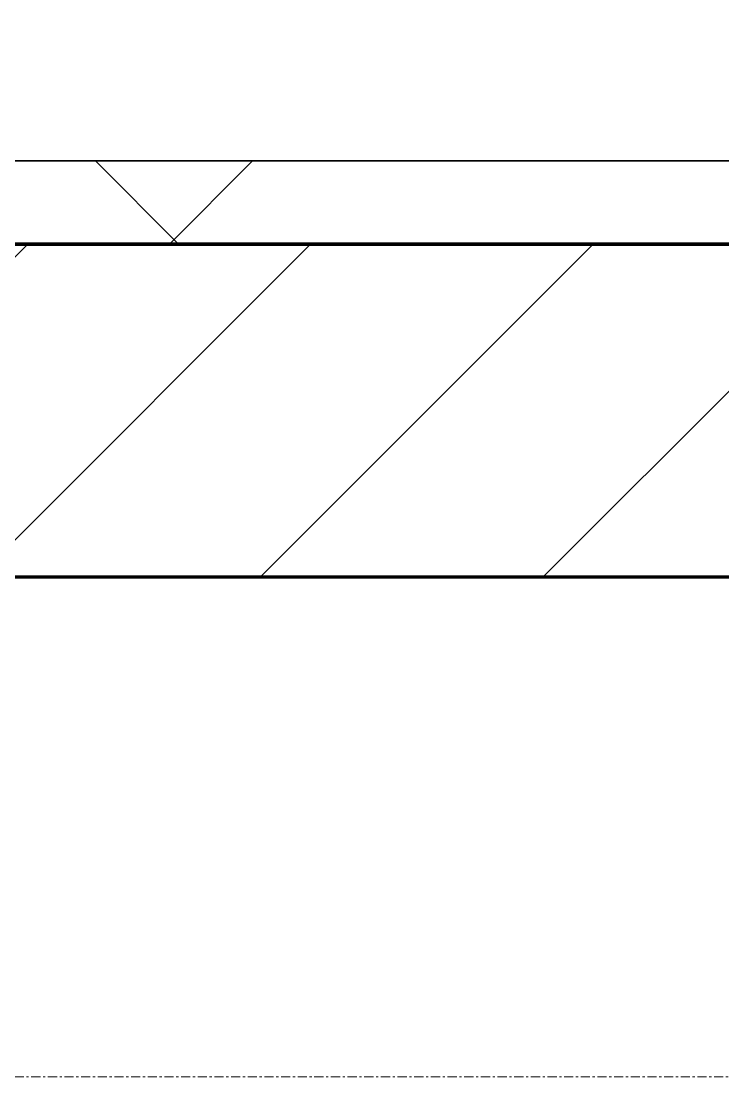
# Model space of a CAD drawing. Header units: millimetres. Extents: x -853432 to -773672, y -18171 to 22484.
# Drawn here: x -794314 to -793893, y -4321 to -3687 of the extents above; entities that cross this region are included whole.
import ezdxf
from ezdxf.xclip import XClip

# ---------------------------------------------------------------- set-up
doc = ezdxf.new("R2010")
doc.units = ezdxf.units.MM
doc.header["$XCLIPFRAME"] = 0
doc.linetypes.add('DPA_Grid _ Level 100', pattern=[10, 5.5, -1.6, 1.3, -1.6])
for name, color, linetype, lineweight in [('A-GLAZ-CURT', 2, 'Continuous', 9), ('A-WALL', 5, 'Continuous', 35), ('A-WALL-FNSH', 2, 'Continuous', 35), ('A-WALL-PATT', 1, 'Continuous', 35), ('S-GRID', 251, 'Continuous', 9)]:
    doc.layers.add(name, color=color, linetype=linetype, lineweight=lineweight)
doc.layers.add('A11_ALU.SOLID SHEET', color=2, linetype='Continuous')

# ---------------------------------------------------------------- blocks, each defined once
blk = doc.blocks.new('*U2464')
at = {"layer": 'S-GRID', "linetype": 'DPA_Grid _ Level 100'}
blk.add_line((57000, -7900), (-16649.52, -7900), dxfattribs=at)
blk = doc.blocks.new('PPLS-PP19_Custom Tile Pattern - Custom Tile Pattern-V154-4251-01 ENLARGED CONCOURSE LEVEL - REFLECTED CEILING PLAN - SHEET 2')
at = {"layer": 'A-GLAZ-CURT'}
for p, q in [((-300, 0), (300, 0)), ((300, 0), (-300, 0)), ((195.99, 0), (213.31, 0)), ((213.31, 0), (195.99, 0)), ((230.06, 0), (300, 0)), ((-300, -50), (300, -50)), ((300, -50), (-300, -50))]:
    blk.add_line(p, q, dxfattribs=at)
for points, knots in [([(168.37, 0), (167.68, 0), (162.47, 0), (147.02, 0), (109.77, 0), (76.86, 0), (57.82, 0), (46.51, 0), (41.18, 0), (36.02, 0), (35.54, 0), (35.54, 0)], [-543.375029, -543.375029, -543.375029, -543.375029, -530.793311, -458.593899, -401.860199, -357.622665, -341.267687, -334.000314, -326.15566, -319.318397, -317.489778, -317.489778, -317.489778, -317.489778]), ([(94.4, 0), (94.4, 0), (94.64, 0), (99.11, 0), (108.97, 0), (120.79, 0), (139.94, 0), (163.31, 0), (185.23, 0), (193.62, 0), (194.69, 0), (194.79, 0)], [-2348.345796, -2348.345796, -2348.345796, -2348.345796, -2310.419338, -2233.599744, -2052.234781, -1843.028543, -1530.39897, -1095.004608, -529.74427, -295.064701, -265.121568, -265.121568, -265.121568, -265.121568]), ([(193.8, 0), (193.33, 0), (190.11, 0), (183.13, 0), (171, 0), (161.95, 0), (161.28, 0), (158.35, 0), (157.85, 0), (157.77, 0)], [-11665.349007, -11665.349007, -11665.349007, -11665.349007, -11565.880756, -11105.624034, -10839.086983, -10768.332124, -10666.779182, -10580.760289, -10550.278881, -10550.278881, -10550.278881, -10550.278881]), ([(261.57, 0), (260.91, 0), (241.38, 0), (207.11, 0), (177.41, 0), (159.34, 0), (158.33, 0), (158.3, 0)], [-246.705498, -246.705498, -246.705498, -246.705498, -244.693688, -187.987675, -143.776725, -129.632772, -123.352749, -123.352749, -123.352749, -123.352749]), ([(159.07, 0), (159.13, 0), (160.84, 0), (165.21, 0), (174.15, 0), (185.98, 0), (208.82, 0), (219.42, 0), (230.06, 0)], [-115.643202, -115.643202, -115.643202, -115.643202, -114.681583, -87.660824, -65.295536, -41.623857, -24.459831, 0, 0, 0, 0]), ([(162.75, 0), (165.4, 0), (170.91, 0), (172.61, 0), (172.61, 0)], [-111.264224, -111.264224, -111.264224, -111.264224, -56.742688, -19.085662, -19.085662, -19.085662, -19.085662]), ([(247.1, 0), (246.76, 0), (245.04, 0), (238.34, 0), (226.56, 0), (221.1, 0), (200.27, 0), (182.99, 0), (174.27, 0), (169.67, 0), (168.99, 0)], [-9649.085549, -9649.085549, -9649.085549, -9649.085549, -9581.591397, -9406.094246, -9221.510254, -9016.44624, -8717.832359, -8253.978395, -8152.463617, -8069.855175, -8069.855175, -8069.855175, -8069.855175]), ([(215.22, 0), (214.62, 0), (210.55, 0), (203.98, 0), (187.54, 0), (175.3, 0), (169.49, 0)], [-203.825446, -203.825446, -203.825446, -203.825446, -198.527383, -184.406837, -162.427601, -142.916156, -142.916156, -142.916156, -142.916156]), ([(171.51, 0), (176.48, 0), (193.23, 0), (201.73, 0), (208.81, 0), (213.9, 0), (241.96, 0), (266.73, 0), (281.71, 0), (291.71, 0), (296.52, 0), (297.86, 0), (298.09, 0)], [-7971.819559, -7971.819559, -7971.819559, -7971.819559, -7784.112253, -7606.717214, -7289.299508, -7042.621073, -6582.165592, -6068.460911, -5766.029927, -5566.724884, -5280.360606, -5199.253518, -5199.253518, -5199.253518, -5199.253518]), ([(172.07, 0), (177.66, 0), (187.87, 0), (201.08, 0), (207.47, 0), (213.96, 0), (215.11, 0)], [-255.364076, -255.364076, -255.364076, -255.364076, -237.955587, -223.92608, -215.862851, -208.75215, -208.75215, -208.75215, -208.75215]), ([(261.77, 0), (248.53, 0), (229.97, 0), (219.94, 0), (219.02, 0)], [-11859.829775, -11859.829775, -11859.829775, -11859.829775, -11162.864862, -10856.732305, -10856.732305, -10856.732305, -10856.732305]), ([(219.9, 0), (220.86, 0), (227.84, 0), (242.06, 0), (246.54, 0), (246.96, 0)], [-10670.940496, -10670.940496, -10670.940496, -10670.940496, -10511.382485, -9925.173265, -9834.877357, -9834.877357, -9834.877357, -9834.877357]), ([(300, 0), (288.22, 0), (275.74, 0), (263.36, 0), (262.84, 0)], [-12528.858583, -12528.858583, -12528.858583, -12528.858583, -11905.454923, -11878.587253, -11878.587253, -11878.587253, -11878.587253]), ([(284.76, 0), (284.76, 0), (285.09, 0), (287.47, 0), (293.59, 0), (297.76, 0), (300, 0)], [-4110.630118, -4110.630118, -4110.630118, -4110.630118, -4053.389046, -3959.664717, -3862.421465, -3746.95702, -3746.95702, -3746.95702, -3746.95702]), ([(297.38, 0), (295.84, 0), (291.62, 0), (285.38, 0), (284.87, 0)], [-4803.172655, -4803.172655, -4803.172655, -4803.172655, -4358.271401, -4143.037883, -4143.037883, -4143.037883, -4143.037883])]:
    blk.add_open_spline(points, degree=3, knots=knots, dxfattribs=at)
for points in [[(168.74, 0), (168.74, 0), (169.81, 0), (171.51, 0)], [(195.11, 0), (194.91, 0), (194.44, 0), (193.8, 0)], [(300, 0), (287.26, 0), (274.53, 0), (261.78, 0)]]:
    blk.add_open_spline(points, degree=3, dxfattribs=at)
blk = doc.blocks.new('PPLS-PP19_Custom Tile Pattern - Custom Tile Pattern-V155-4251-01 ENLARGED CONCOURSE LEVEL - REFLECTED CEILING PLAN - SHEET 2')
at = {"layer": 'A-GLAZ-CURT'}
for p, q in [((-300, 0), (300, 0)), ((300, 0), (-300, 0)), ((-293.07, 0), (-275.75, 0)), ((-275.75, 0), (-293.07, 0)), ((-222.32, 0), (-205, 0)), ((-205, 0), (-222.32, 0)), ((-300, -50), (300, -50)), ((300, -50), (-300, -50))]:
    blk.add_line(p, q, dxfattribs=at)
at = {"layer": 'A-GLAZ-CURT', "flags": 128}
for points in [[(-300, 0), (-291.56, 0), (-283.3, 0), (-275.2, 0), (-267.26, 0), (-259.45, 0), (-251.77, 0), (-244.2, 0), (-236.74, 0), (-229.36, 0), (-222.06, 0), (-214.83, 0), (-207.71, 0), (-200.76, 0)], [(-125.17, 0), (-128.55, 0), (-134.16, 0), (-140.03, 0), (-145.5, 0), (-150.63, 0), (-155.53, 0), (-160.27, 0), (-164.95, 0), (-169.65, 0), (-174.47, 0), (-179.49, 0), (-184.81, 0), (-190.44, 0), (-196.37, 0), (-202.58, 0), (-209.04, 0), (-215.73, 0), (-222.63, 0), (-229.72, 0), (-236.97, 0), (-244.39, 0), (-251.96, 0), (-259.67, 0), (-267.51, 0), (-275.48, 0), (-283.55, 0), (-291.73, 0), (-300, 0)], [(-200.33, 0), (-194.02, 0), (-187.54, 0), (-181.38, 0), (-175.58, 0), (-170.25, 0), (-165.64, 0), (-162.01, 0), (-159.53, 0), (-157.46, 0), (-154.52, 0), (-149.42, 0), (-141.84, 0), (-132.81, 0), (-126.08, 0)]]:
    blk.add_lwpolyline(points, dxfattribs=at)
at = {"layer": 'A-GLAZ-CURT'}
for points, knots in [([(-300, 0), (-284.65, 0), (-248.05, 0), (-217.53, 0), (-201.12, 0)], [-5323.127839, -5323.127839, -5323.127839, -5323.127839, -4502.809032, -3326.954899, -3326.954899, -3326.954899, -3326.954899]), ([(-132.08, 0), (-133, 0), (-156.72, 0), (-202.69, 0), (-262.56, 0), (-294.48, 0), (-300, 0)], [-17217.297136, -17217.297136, -17217.297136, -17217.297136, -17136.203329, -15131.813646, -13729.592194, -13439.944408, -13439.944408, -13439.944408, -13439.944408]), ([(-137.88, 0), (-140.56, 0), (-147.66, 0), (-147.69, 0), (-158.72, 0), (-174.02, 0), (-185.59, 0), (-209.77, 0), (-232.01, 0), (-255.22, 0), (-262.59, 0), (-264.9, 0), (-265.4, 0)], [-3187.727384, -3187.727384, -3187.727384, -3187.727384, -2919.378265, -2477.344047, -2237.412286, -2029.680487, -1755.085331, -1400.429864, -858.079193, -543.655514, -208.940337, 0, 0, 0, 0]), ([(-258.6, 0), (-257.91, 0), (-254.26, 0), (-241.25, 0), (-225.99, 0), (-213.1, 0), (-205.3, 0), (-201.28, 0), (-200.33, 0)], [-5722.54675, -5722.54675, -5722.54675, -5722.54675, -5657.471696, -5413.335975, -5017.494783, -4832.723979, -4666.091899, -4614.202063, -4614.202063, -4614.202063, -4614.202063]), ([(-200.66, 0), (-207.98, 0), (-217.77, 0), (-231.26, 0), (-233.46, 0), (-234, 0)], [-1365.823924, -1365.823924, -1365.823924, -1365.823924, -978.033455, -846.069444, -682.911962, -682.911962, -682.911962, -682.911962]), ([(-233.49, 0), (-233.44, 0), (-232.38, 0), (-230.74, 0), (-225.3, 0), (-223.63, 0)], [-455.274641, -455.274641, -455.274641, -455.274641, -440.605512, -119.536984, 0, 0, 0, 0]), ([(-223.63, 0), (-219.39, 0), (-206.17, 0), (-188.58, 0), (-169.02, 0), (-152.12, 0), (-138.75, 0), (-132.64, 0), (-131.37, 0)], [-5463.295695, -5463.295695, -5463.295695, -5463.295695, -5161.076232, -4739.070012, -4465.409639, -4149.119819, -3839.893365, -3749.431079, -3749.431079, -3749.431079, -3749.431079]), ([(-133.82, 0), (-135.51, 0), (-137.8, 0), (-149.31, 0), (-162.01, 0), (-177.91, 0), (-191.99, 0), (-199.38, 0), (-200.34, 0)], [-2731.647847, -2731.647847, -2731.647847, -2731.647847, -2418.507304, -2308.929706, -2113.765672, -1763.376603, -1422.553702, -1371.604589, -1371.604589, -1371.604589, -1371.604589]), ([(-200.32, 0), (-191.88, 0), (-166.05, 0), (-143.81, 0), (-131.37, 0)], [-3307.822747, -3307.822747, -3307.822747, -3307.822747, -2700.551212, -1353.007083, -1353.007083, -1353.007083, -1353.007083]), ([(-200.04, 0), (-195.33, 0), (-184.82, 0), (-171.77, 0), (-158.7, 0), (-157.22, 0)], [-4608.762483, -4608.762483, -4608.762483, -4608.762483, -4349.945572, -4000.813434, -3840.635403, -3840.635403, -3840.635403, -3840.635403]), ([(-152.35, 0), (-151.03, 0), (-147.71, 0), (-143.57, 0), (-138.62, 0)], [-3494.978217, -3494.978217, -3494.978217, -3494.978217, -3371.022232, -3227.460399, -3227.460399, -3227.460399, -3227.460399]), ([(-118.78, 0), (-121.86, 0), (-126.28, 0), (-136.96, 0), (-147.46, 0), (-150.03, 0), (-150.57, 0)], [-5938.474035, -5938.474035, -5938.474035, -5938.474035, -5700.061948, -5508.838257, -5298.784692, -5196.16478, -5196.16478, -5196.16478, -5196.16478]), ([(-150.34, 0), (-150.07, 0), (-147.75, 0), (-143.47, 0), (-134.98, 0), (-131.56, 0)], [-4948.728362, -4948.728362, -4948.728362, -4948.728362, -4883.323924, -4440.880425, -4206.419108, -4206.419108, -4206.419108, -4206.419108]), ([(-26.75, 0), (-27.82, 0), (-36.18, 0), (-53.55, 0), (-78.2, 0), (-110.94, 0), (-130.52, 0), (-147.74, 0), (-149.07, 0)], [-8718.362214, -8718.362214, -8718.362214, -8718.362214, -8532.293389, -8073.216054, -7508.296369, -7004.680444, -6449.282163, -6277.220794, -6277.220794, -6277.220794, -6277.220794]), ([(-148.23, 0), (-146.94, 0), (-140.15, 0), (-137.28, 0), (-134.43, 0), (-131.95, 0), (-131.75, 0)], [-6162.058746, -6162.058746, -6162.058746, -6162.058746, -6017.569127, -5560.701257, -5364.112219, -5347.262158, -5347.262158, -5347.262158, -5347.262158]), ([(-86.16, 0), (-91.37, 0), (-104.13, 0), (-122.65, 0), (-139.03, 0), (-146.11, 0), (-146.95, 0)], [-1681.3698, -1681.3698, -1681.3698, -1681.3698, -1374.161226, -945.742622, -741.901385, -489.130243, -489.130243, -489.130243, -489.130243]), ([(-146.69, 0), (-146.59, 0), (-145.49, 0), (-139.09, 0), (-133.87, 0), (-131.37, 0)], [-420.34245, -420.34245, -420.34245, -420.34245, -406.956646, -290.263673, -145.891808, -145.891808, -145.891808, -145.891808]), ([(-132.14, 0), (-133.01, 0), (-133.62, 0), (-134.09, 0), (-134.15, 0)], [-8393.731839, -8393.731839, -8393.731839, -8393.731839, -8266.114998, -8246.473386, -8246.473386, -8246.473386, -8246.473386]), ([(-120.13, 0), (-120.14, 0), (-120.24, 0), (-121.3, 0), (-129.25, 0), (-133.82, 0)], [-2933.992132, -2933.992132, -2933.992132, -2933.992132, -2920.575025, -2840.280255, -2731.647847, -2731.647847, -2731.647847, -2731.647847]), ([(-131.4, 0), (-129.23, 0), (-122.69, 0), (-107.3, 0), (-90.42, 0), (-75.26, 0), (-68.41, 0), (-65.12, 0), (-63.63, 0)], [-4202.898112, -4202.898112, -4202.898112, -4202.898112, -4054.690705, -3793.097032, -3402.597032, -3144.956779, -3050.982048, -2969.237017, -2969.237017, -2969.237017, -2969.237017]), ([(-72.93, 0), (-75.51, 0), (-90.75, 0), (-112.26, 0), (-131.39, 0)], [-19442.345229, -19442.345229, -19442.345229, -19442.345229, -18935.241197, -17237.785723, -17237.785723, -17237.785723, -17237.785723]), ([(-131.12, 0), (-129.78, 0), (-126.57, 0), (-124.19, 0), (-123.43, 0), (-123.28, 0)], [-3743.369272, -3743.369272, -3743.369272, -3743.369272, -3647.167523, -3488.92562, -3439.852845, -3439.852845, -3439.852845, -3439.852845]), ([(-130.93, 0), (-130.57, 0), (-127.62, 0), (-117.33, 0), (-92.04, 0), (-74.69, 0), (-65.13, 0), (-62.35, 0)], [-7362.922666, -7362.922666, -7362.922666, -7362.922666, -7293.749979, -6839.55839, -6236.997189, -5713.340575, -5203.623194, -5203.623194, -5203.623194, -5203.623194]), ([(-130.76, 0), (-127.75, 0), (-120.24, 0), (-110.8, 0), (-99.5, 0), (-91.46, 0)], [-1330.78196, -1330.78196, -1330.78196, -1330.78196, -1002.059161, -460.363443, 0, 0, 0, 0]), ([(-113.43, 0), (-113.44, 0), (-113.96, 0), (-119.73, 0), (-125.43, 0), (-127.03, 0), (-127.41, 0)], [-328.499627, -328.499627, -328.499627, -328.499627, -282.672656, -98.539552, -24.539552, 0, 0, 0, 0]), ([(-126.5, 0), (-122.44, 0), (-108.71, 0), (-86.68, 0), (-69.05, 0), (-62.43, 0), (-62.39, 0)], [-5231.017328, -5231.017328, -5231.017328, -5231.017328, -4994.692869, -4542.524482, -4008.285538, -4004.838753, -4004.838753, -4004.838753, -4004.838753]), ([(-125.15, 0), (-124.93, 0), (-121.96, 0), (-113.01, 0), (-98.9, 0), (-85.29, 0), (-71.67, 0), (-65.93, 0), (-65.07, 0)], [-3362.7396, -3362.7396, -3362.7396, -3362.7396, -3342.215224, -3074.362186, -2902.289527, -2605.247022, -2322.099534, -2241.8264, -2241.8264, -2241.8264, -2241.8264]), ([(-122.08, 0), (-122.01, 0), (-121.69, 0), (-121.2, 0), (-120.88, 0)], [-3136.336417, -3136.336417, -3136.336417, -3136.336417, -3110.304437, -3035.164275, -3035.164275, -3035.164275, -3035.164275]), ([(-36.33, 0), (-36.43, 0), (-37.27, 0), (-45.02, 0), (-46.13, 0), (-60.59, 0), (-81.23, 0), (-99.51, 0), (-114.02, 0), (-117.28, 0), (-118.78, 0)], [-1855.773136, -1855.773136, -1855.773136, -1855.773136, -1810.870157, -1672.078046, -1405.135169, -1060.00838, -740.068933, -229.489605, -116.330425, 0, 0, 0, 0]), ([(-117.74, 0), (-117.19, 0), (-114.78, 0), (-113.43, 0), (-113.43, 0)], [-821.249067, -821.249067, -821.249067, -821.249067, -394.672656, -330.879064, -330.879064, -330.879064, -330.879064]), ([(-62.45, 0), (-68.98, 0), (-85.85, 0), (-107.61, 0), (-116.56, 0), (-117.56, 0)], [-2788.795608, -2788.795608, -2788.795608, -2788.795608, -2193.204658, -1433.981041, -985.49888, -985.49888, -985.49888, -985.49888]), ([(-115.82, 0), (-114.96, 0), (-110.41, 0), (-96.78, 0), (-79.55, 0), (-68.28, 0), (-62.72, 0)], [-5724.064692, -5724.064692, -5724.064692, -5724.064692, -5430.283136, -5103.229623, -4799.173296, -4506.178587, -4506.178587, -4506.178587, -4506.178587]), ([(5.95, 0), (4.97, 0), (0.98, 0), (-12.23, 0), (-25.64, 0), (-40, 0), (-56.24, 0), (-75.59, 0), (-94, 0), (-112.01, 0), (-114.94, 0), (-115.63, 0)], [-2801.138041, -2801.138041, -2801.138041, -2801.138041, -2720.818881, -2518.50168, -2125.455881, -1792.521578, -1466.981642, -1208.454564, -789.402658, -501.969187, -243.577221, -243.577221, -243.577221, -243.577221]), ([(-91.46, 0), (-90.09, 0), (-84.7, 0), (-77.43, 0), (-72.73, 0), (-72.64, 0), (-72.64, 0)], [-19832.387487, -19832.387487, -19832.387487, -19832.387487, -19753.885894, -19541.04734, -19478.625389, -19471.062469, -19471.062469, -19471.062469, -19471.062469]), ([(-63.96, 0), (-64.13, 0), (-72.5, 0), (-80.63, 0), (-86.16, 0)], [-2171.769325, -2171.769325, -2171.769325, -2171.769325, -2007.031671, -1681.3698, -1681.3698, -1681.3698, -1681.3698]), ([(-29.03, 0), (-33.97, 0), (-43.74, 0), (-56.37, 0), (-71.66, 0), (-77.83, 0), (-82.66, 0), (-83.28, 0), (-83.28, 0)], [-2680.714891, -2680.714891, -2680.714891, -2680.714891, -2413.671296, -2161.752162, -2006.592567, -1646.621388, -1424.436217, -1393.971743, -1393.971743, -1393.971743, -1393.971743]), ([(-83.28, 0), (-83.28, 0), (-82.91, 0), (-76.14, 0), (-69.08, 0), (-64.02, 0), (-62.43, 0)], [-1393.4169, -1393.4169, -1393.4169, -1393.4169, -1353.722004, -1274.333717, -1073.56893, -977.380285, -977.380285, -977.380285, -977.380285]), ([(-66.39, 0), (-66.39, 0), (-65.06, 0), (-63.35, 0), (-62.48, 0)], [-2493.31794, -2493.31794, -2493.31794, -2493.31794, -2315.303971, -2165.127672, -2165.127672, -2165.127672, -2165.127672]), ([(31.18, 0), (25.97, 0), (11.99, 0), (-16.92, 0), (-47.42, 0), (-65.77, 0), (-66.37, 0), (-66.38, 0)], [-4496.803627, -4496.803627, -4496.803627, -4496.803627, -4222.080604, -3745.412743, -2981.410125, -2542.574734, -2498.224237, -2498.224237, -2498.224237, -2498.224237]), ([(-63.63, 0), (-61.49, 0), (-57.39, 0), (-54.49, 0), (-45.2, 0), (-40.79, 0), (-40.46, 0), (-40.44, 0)], [-2969.237017, -2969.237017, -2969.237017, -2969.237017, -2851.217951, -2734.127174, -2474.780881, -2410.990208, -2350.645972, -2350.645972, -2350.645972, -2350.645972]), ([(-62.45, 0), (-60.4, 0), (-51.86, 0), (-34.42, 0), (-29.82, 0), (-29.19, 0)], [-2163.765614, -2163.765614, -2163.765614, -2163.765614, -1809.437387, -963.711516, -666.19313, -666.19313, -666.19313, -666.19313]), ([(-62.45, 0), (-54.17, 0), (-36.68, 0), (-12.78, 0), (4.23, 0), (9.64, 0), (10.14, 0), (10.18, 0)], [-4501.555214, -4501.555214, -4501.555214, -4501.555214, -4065.652676, -3589.737505, -3285.047089, -3066.359526, -3044.715262, -3044.715262, -3044.715262, -3044.715262]), ([(-36.62, 0), (-36.62, 0), (-40.35, 0), (-44.32, 0), (-53.7, 0), (-61.78, 0), (-62.33, 0)], [-4069.478503, -4069.478503, -4069.478503, -4069.478503, -3858.647035, -3538.256648, -2842.901703, -2792.246826, -2792.246826, -2792.246826, -2792.246826]), ([(-61.82, 0), (-56.69, 0), (-46.86, 0), (-36.49, 0), (-33.57, 0), (-29.94, 0), (-28.57, 0)], [-965.057361, -965.057361, -965.057361, -965.057361, -651.549973, -296.515819, -83.513472, 0, 0, 0, 0]), ([(-61.69, 0), (-58.18, 0), (-54.2, 0), (-48.53, 0), (-30.79, 0), (-18.03, 0), (8.61, 0), (15.02, 0), (22.91, 0), (31, 0), (39.04, 0), (51.19, 0), (58.74, 0), (61.34, 0), (61.45, 0)], [-3985.537012, -3985.537012, -3985.537012, -3985.537012, -3689.699207, -3546.54457, -3315.260113, -2864.387349, -2439.246196, -2084.094819, -1956.422387, -1818.904206, -1645.594513, -1443.202566, -1228.752106, -1120.932285, -1120.932285, -1120.932285, -1120.932285]), ([(-61.59, 0), (-61.53, 0), (-60.85, 0), (-60.36, 0), (-59.97, 0)], [-5154.045866, -5154.045866, -5154.045866, -5154.045866, -5140.470607, -5006.787413, -5006.787413, -5006.787413, -5006.787413]), ([(-58.83, 0), (-58.37, 0), (-57.29, 0), (-54.23, 0), (-46.33, 0), (-42.62, 0), (-41.76, 0)], [-4859.52896, -4859.52896, -4859.52896, -4859.52896, -4680.891996, -4469.85053, -4321.566175, -4270.495146, -4270.495146, -4270.495146, -4270.495146]), ([(-51.83, 0), (-51.83, 0), (-51.78, 0), (-47.4, 0), (-46.01, 0), (-40.22, 0), (-36.78, 0)], [-632.814994, -632.814994, -632.814994, -632.814994, -627.965721, -508.377888, -260.442412, 0, 0, 0, 0]), ([(76.63, 0), (74.8, 0), (67.65, 0), (53.52, 0), (37, 0), (24.07, 0), (12.82, 0), (-2.9, 0), (-20.62, 0), (-32.81, 0), (-44.85, 0), (-51.43, 0), (-51.79, 0)], [-3095.572228, -3095.572228, -3095.572228, -3095.572228, -2950.589685, -2634.532728, -2313.748533, -2106.613311, -1925.670641, -1617.263037, -1290.787923, -1039.307308, -819.71621, -644.910881, -644.910881, -644.910881, -644.910881]), ([(-41.76, 0), (-39.9, 0), (-37.72, 0), (-36.92, 0), (-36.77, 0)], [-4270.495146, -4270.495146, -4270.495146, -4270.495146, -4161.040818, -4106.245333, -4106.245333, -4106.245333, -4106.245333]), ([(-36.78, 0), (-32.43, 0), (-19.22, 0), (8.83, 0), (43.36, 0), (70.92, 0), (82.12, 0), (83.66, 0)], [-6191.144455, -6191.144455, -6191.144455, -6191.144455, -5862.463379, -5340.621928, -4573.028122, -4094.177415, -3869.465285, -3869.465285, -3869.465285, -3869.465285]), ([(-36.29, 0), (-36.29, 0), (-34.66, 0), (-28.88, 0), (-26.95, 0), (-26.54, 0)], [-9150.272121, -9150.272121, -9150.272121, -9150.272121, -9057.163041, -8919.836787, -8834.607043, -8834.607043, -8834.607043, -8834.607043]), ([(30.82, 0), (29.27, 0), (20.14, 0), (3.54, 0), (-16.58, 0), (-34.76, 0), (-36.04, 0)], [-10462.034656, -10462.034656, -10462.034656, -10462.034656, -10363.088938, -9884.23066, -9424.652049, -9182.880979, -9182.880979, -9182.880979, -9182.880979]), ([(-33.34, 0), (-33.34, 0), (-32.93, 0), (-31.16, 0), (-30.52, 0)], [-2415.024266, -2415.024266, -2415.024266, -2415.024266, -2357.633367, -2323.618664, -2323.618664, -2323.618664, -2323.618664]), ([(70.61, 0), (66.16, 0), (55.8, 0), (39.61, 0), (24.74, 0), (2.64, 0), (-17.84, 0), (-30.57, 0), (-31.82, 0), (-32, 0)], [-4647.237329, -4647.237329, -4647.237329, -4647.237329, -4326.416877, -4098.545751, -3766.694881, -3333.063701, -2994.501669, -2698.150104, -2614.070998, -2614.070998, -2614.070998, -2614.070998]), ([(-30.76, 0), (-30.73, 0), (-29.99, 0), (-23.47, 0), (-15.75, 0), (-15.19, 0)], [-54176.191683, -54176.191683, -54176.191683, -54176.191683, -54157.274271, -53749.15266, -53717.791567, -53717.791567, -53717.791567, -53717.791567]), ([(-30.52, 0), (-27.11, 0), (-17.83, 0), (-3.52, 0), (5.37, 0), (6.5, 0)], [-2323.618664, -2323.618664, -2323.618664, -2323.618664, -2142.497158, -1716.209403, -1652.629417, -1652.629417, -1652.629417, -1652.629417]), ([(-13, 0), (-14.35, 0), (-17.68, 0), (-25.97, 0), (-29.52, 0), (-30.21, 0)], [-55207.591944, -55207.591944, -55207.591944, -55207.591944, -54789.006179, -54461.685999, -54290.791712, -54290.791712, -54290.791712, -54290.791712]), ([(6.56, 0), (5.26, 0), (-0.82, 0), (-13.89, 0), (-24.92, 0), (-29.03, 0)], [-3459.046898, -3459.046898, -3459.046898, -3459.046898, -3285.499107, -2903.012179, -2680.714891, -2680.714891, -2680.714891, -2680.714891]), ([(-28.98, 0), (-28.66, 0), (-27.39, 0), (-24.45, 0), (-22.56, 0)], [-166.548282, -166.548282, -166.548282, -166.548282, -102.06493, 0, 0, 0, 0]), ([(-28.57, 0), (-26.93, 0), (-20.29, 0), (-11.45, 0), (2.08, 0), (13.15, 0), (21.24, 0), (24.62, 0), (24.72, 0), (24.72, 0)], [-5361.429781, -5361.429781, -5361.429781, -5361.429781, -5261.36855, -5050.479954, -4785.90057, -4596.498881, -4445.288762, -4384.376941, -4376.041937, -4376.041937, -4376.041937, -4376.041937]), ([(-22.56, 0), (-20.27, 0), (-17.03, 0), (-11.36, 0), (-7.66, 0), (-6.6, 0), (-6.44, 0)], [-56468.192263, -56468.192263, -56468.192263, -56468.192263, -56344.022017, -56303.229861, -56166.290093, -56124.392176, -56124.392176, -56124.392176, -56124.392176]), ([(-15.19, 0), (-13.07, 0), (7.48, 0), (42.82, 0), (88.72, 0), (120.63, 0), (138.28, 0), (138.53, 0)], [-461.142613, -461.142613, -461.142613, -461.142613, -429.606584, -390.253598, -346.313304, -291.370682, -290.5735, -290.5735, -290.5735, -290.5735])]:
    blk.add_open_spline(points, degree=3, knots=knots, dxfattribs=at)
for points in [[(-134.15, 0), (-133.55, 0), (-132.7, 0), (-131.46, 0)], [(-127.41, 0), (-129.31, 0), (-130.65, 0), (-131.62, 0)], [(-131.45, 0), (-130.08, 0), (-128.36, 0), (-126.5, 0)], [(-131.07, 0), (-128.68, 0), (-126.67, 0), (-125.15, 0)], [(-39.84, 0), (-39.08, 0), (-38.11, 0), (-37.36, 0)]]:
    blk.add_open_spline(points, degree=3, dxfattribs=at)
blk = doc.blocks.new('*U634')
at = {"layer": 'A-GLAZ-CURT'}
for name, p in [('PPLS-PP19_Custom Tile Pattern - Custom Tile Pattern-V154-4251-01 ENLARGED CONCOURSE LEVEL - REFLECTED CEILING PLAN - SHEET 2', (41402.37, -7350)), ('PPLS-PP19_Custom Tile Pattern - Custom Tile Pattern-V155-4251-01 ENLARGED CONCOURSE LEVEL - REFLECTED CEILING PLAN - SHEET 2', (42002.37, -7350))]:
    blk.add_blockref(name, p, dxfattribs=at)
blk = doc.blocks.new('*U1213')
blk.add_lwpolyline([(22690, -750), (19166.45, -750), (19116.45, -700), (18966.44, -550), (-101025.39, -550), (-101025.39, -6704.96), (-96300, -6704.96), (-96300, -7350), (-94497.63, -7350), (17250, -7350), (17250, -6849.96), (18300, -6849.96), (22690, -6849.96)], close=True)

msp = doc.modelspace()

# ---------------------------------------------------------------- block references
at = {"layer": 'A11_ALU.SOLID SHEET'}
ref = msp.add_blockref('*U1213', (-744682.37, 3579.02), dxfattribs=at)
XClip(ref).set_block_clipping_path([(-104690.1238047112, -9620.0029952966), (-34092.6543255156, 14392.9971737705)])

# ---------------------------------------------------------------- next in the draw order: hatches: boundary and pattern name
at = {"layer": 'A-WALL-PATT', "lineweight": 9}
h = msp.add_hatch(dxfattribs=at)
h.set_pattern_fill('FP_4', color=256, style=0, pattern_type=2)
h.set_pattern_definition([(45, (0, 0), (-212.13203, 212.13203), []), (135, (0, 0), (-212.13203, -212.13203), [])])
h.paths.add_polyline_path([(-779464.45, -3820.98), (-778775.03, -3820.98), (-778775.03, -3770.98), (-827933.88, -3770.98), (-828045.79, -3820.98), (-779602.34, -3820.98)])
h.paths.add_polyline_path([(-828965.42, -3820.98), (-828156.1, -3820.98), (-828044.19, -3770.98), (-841032.37, -3770.98), (-841032.37, -3820.98), (-829103.3, -3820.98)])
h = msp.add_hatch(dxfattribs=at)
h.set_pattern_fill('FP_2', color=256, style=0, pattern_type=2)
h.set_pattern_definition([(45, (0, 0), (-84.852814, 84.852814), [])])
h.paths.add_polyline_path([(-779326.57, -4020.98), (-778775.03, -4020.98), (-778775.03, -3820.98), (-828045.79, -3820.98), (-828336.65, -3950.93), (-828355, -3909.85), (-828156.1, -3820.98), (-841232.37, -3820.98), (-841232.37, -4020.98), (-779878.11, -4020.98)])
h.paths.add_polyline_path([(-828280, -3860.98), (-828285, -3859.64), (-828288.66, -3855.98), (-828289.66, -3848.39), (-828287.07, -3844.76), (-828282.59, -3841.32), (-828280, -3840.98), (-828272.93, -3843.91), (-828270.34, -3848.39), (-828270.34, -3851.81), (-828272.93, -3858.05), (-828279.18, -3860.64)])

# ---------------------------------------------------------------- next in the draw order: linework, layer by layer
at = {"layer": 'A-WALL', "color": 7, "lineweight": 70}
for p, q in [((-794780, -3820.98), (-792380, -3820.98)), ((-792380, -3820.98), (-794780, -3820.98)), ((-792380, -4020.98), (-794780, -4020.98))]:
    msp.add_line(p, q, dxfattribs=at)
at = {"layer": 'A-WALL-FNSH', "color": 250}
msp.add_line((-794780, -3770.98), (-792380, -3770.98), dxfattribs=at)

# ---------------------------------------------------------------- next in the draw order: block references
for name in ['*U2464', '*U634']:
    msp.add_blockref(name, (-835882.37, 3579.02))

doc.saveas('drawing.dxf')
